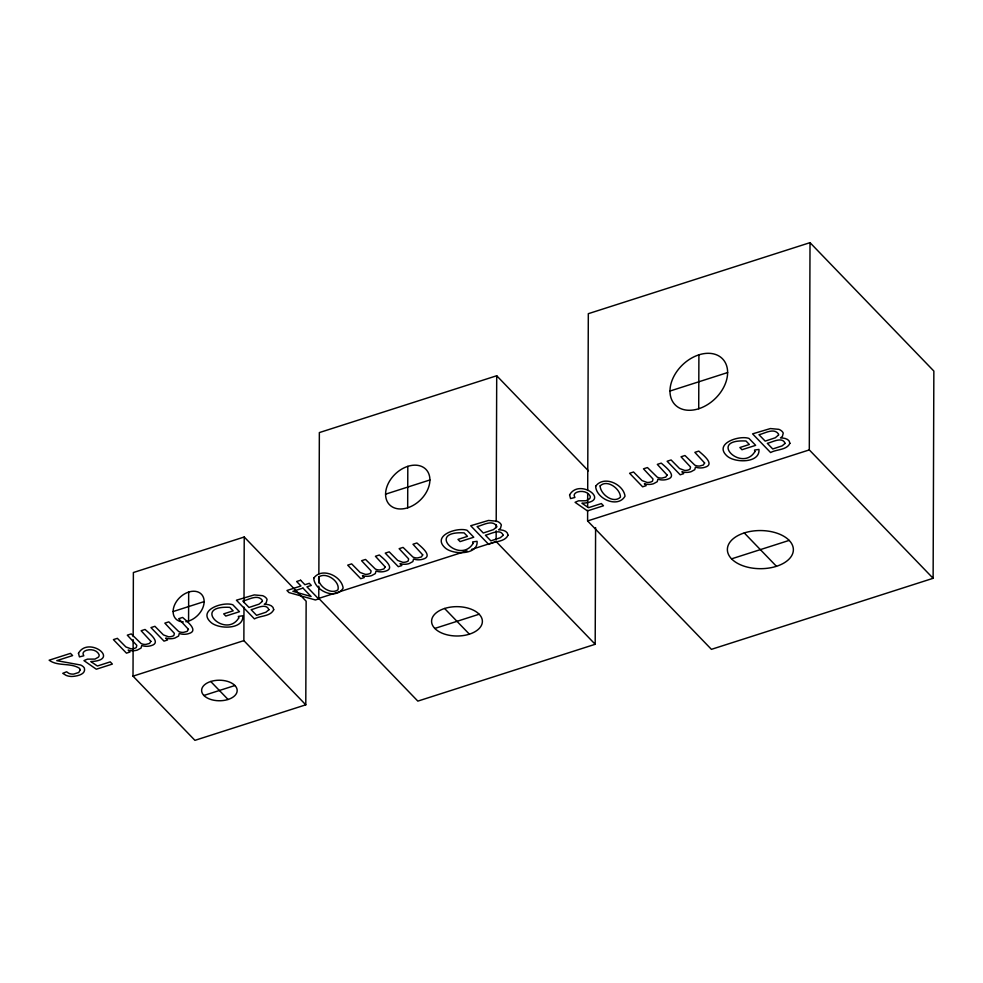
<?xml version="1.0" encoding="UTF-8"?>
<svg xmlns="http://www.w3.org/2000/svg" width="983" height="983" viewBox="0 0 983 983"><rect width="100%" height="100%" fill="white"/><g stroke="black" fill="none" stroke-linecap="round" stroke-linejoin="round"><path stroke-width="1.47" d="M133.16 636.529L133.381 572.524L244.226 537.001L306.143 601.203L305.787 704.823L194.929 740.346L133.012 676.144L133.147 639.577M188.576 621.084L188.675 592.073M305.787 704.823L243.87 640.633L243.981 607.101M244.005 602.53L244.226 537.001M595.6 527.601L595.194 644.283L417.836 701.112L318.775 598.389L318.811 586.101M318.824 583.03L318.848 576.898C326.503 571.565 340.388 581.862 337.919 589.861C330.337 595.329 316.465 584.86 318.897 576.935M318.861 573.826L319.352 432.581L496.71 375.752L588.399 470.832M407.675 507.793A25.398 18.075 -44 0 0 426.978 470.562A25.398 18.075 -44 0 0 388.58 482.862A25.398 18.075 -44 0 0 407.675 507.793L407.81 466.347M496.145 540.023L496.169 530.808M496.182 527.736L496.194 524.664M496.206 521.592L496.71 375.752M587.699 490.468L588.313 313.688L810.017 242.654L933.85 371.058L933.125 578.299L711.422 649.345L587.601 520.941L587.637 510.275M587.637 507.228L587.687 493.515M698.716 408.744A33.017 23.494 -44 0 0 723.82 360.331A33.017 23.494 -44 0 0 673.896 376.317A33.017 23.494 -44 0 0 698.716 408.744L698.901 354.851M933.125 578.299L809.304 449.907L810.017 242.654M669.988 391.037L727.629 372.557M385.569 494.179L429.915 479.962M173.106 611.549L204.145 601.608M318.775 598.389L467.06 550.873M471.422 549.472L496.132 541.559L595.194 644.283M587.601 520.941L809.304 449.907M133.012 676.144L243.87 640.633M203.874 695.46L234.925 685.52M434.818 628.432L479.151 614.228M731.536 558.86L789.177 540.392M744.266 532.933A33.017 19.082 0.2 0 1 793.367 549.976A33.017 19.082 0.2 0 1 743.455 565.962A33.017 19.082 0.2 0 1 744.266 532.933L776.459 566.319M444.599 608.489A25.398 14.671 0.2 0 1 482.383 621.6A25.398 14.671 0.2 0 1 443.972 633.9A25.398 14.671 0.2 0 1 444.599 608.489L469.37 634.17M210.731 681.502A17.78 10.272 0.2 0 1 237.173 690.68A17.78 10.272 0.2 0 1 210.288 699.294A17.78 10.272 0.2 0 1 210.731 681.502L228.068 699.478M183.268 621.907A17.78 12.656 -44 0 1 178.009 599.433A17.78 12.656 -44 0 1 203.506 597.652A17.78 12.656 -44 0 1 185.873 621.723M150.891 641.358L149.6 643.41L145.926 644.406A5.849 3.379 0.2 0 1 140.987 643.435L131.255 633.9L127.298 635.165L136.821 645.376L136.293 647.551A6.598 3.809 0.2 0 1 131.009 648.829L125.873 646.949L117.37 638.348L113.414 639.614L126.463 653.154L130.002 652.012L128.171 650.119L130.321 650.599A9.4 5.431 0.2 0 0 137.387 650.046L141.048 648.067L141.699 645.561L144.194 646.126A9.166 5.296 0.2 0 0 151.21 645.622C162.048 642.698 148.445 632.622 145.079 629.464L141.134 630.73L150.891 641.358M188.429 629.329L187.139 631.381L183.465 632.376A5.849 3.379 0.2 0 1 178.537 631.405L168.806 621.87L164.837 623.136L174.372 633.347L173.844 635.522A6.598 3.809 0.2 0 1 168.548 636.8L163.424 634.92L154.921 626.318L150.952 627.584L164.014 641.125L167.552 639.982L165.722 638.09L167.872 638.569A9.4 5.431 0.2 0 0 174.937 638.016L178.587 636.038L179.25 633.531L181.744 634.096A9.166 5.296 0.2 0 0 188.748 633.593C199.598 630.668 185.996 620.592 182.617 617.435L178.685 618.7L188.429 629.329M385.176 566.896L383.886 568.948L380.212 569.943A5.849 3.379 0.2 0 1 375.273 568.973L365.541 559.438L361.584 560.703L371.107 570.914L370.591 573.089A6.598 3.809 0.2 0 1 365.295 574.367L360.159 572.487L351.656 563.886L347.699 565.151L360.749 578.692L364.288 577.549L362.457 575.657L364.607 576.136A9.4 5.431 0.2 0 0 371.672 575.583L375.334 573.593L375.985 571.098L378.48 571.664A9.166 5.296 0.2 0 0 385.496 571.16C396.346 568.235 382.731 558.16 379.364 555.002L375.42 556.267L385.176 566.896M422.715 554.867L421.424 556.919L417.75 557.914A5.849 3.379 0.2 0 1 412.823 556.943L403.091 547.408L399.123 548.674L408.658 558.885L408.129 561.06A6.598 3.809 0.2 0 1 402.833 562.337L397.71 560.457L389.207 551.856L385.238 553.122L398.299 566.663L401.838 565.52L400.007 563.628L402.158 564.107A9.4 5.431 0.2 0 0 409.223 563.554L412.872 561.563L413.536 559.069L416.03 559.634A9.166 5.296 0.2 0 0 423.034 559.13C433.884 556.206 420.282 546.13 416.903 542.972L412.971 544.238L422.715 554.867M667.064 475.01L665.774 477.074L662.1 478.057A5.849 3.379 0.2 0 1 657.172 477.087L647.441 467.552L643.472 468.817L653.007 479.028L652.479 481.203A6.598 3.809 0.2 0 1 647.183 482.481L642.059 480.601L633.543 472L629.587 473.265L642.636 486.806L646.187 485.663L644.356 483.771L646.495 484.263A9.4 5.431 0.2 0 0 653.56 483.71L657.222 481.719L657.885 479.212L660.367 479.778A9.166 5.296 0.2 0 0 667.383 479.274C678.233 476.362 664.619 466.274 661.252 463.116L657.32 464.381L667.064 475.01M704.614 462.981L703.324 465.033L699.65 466.028A5.849 3.379 0.2 0 1 694.711 465.057L684.979 455.522L681.022 456.788L690.545 466.999L690.017 469.174A6.598 3.809 0.2 0 1 684.733 470.452L679.597 468.572L671.094 459.97L667.125 461.236L680.187 474.777L683.726 473.634L681.895 471.742L684.045 472.221A9.4 5.431 0.2 0 0 691.11 471.68L694.76 469.69L695.423 467.183L697.918 467.748A9.166 5.296 0.2 0 0 704.934 467.244C715.771 464.332 702.169 454.244 698.802 451.086L694.858 452.352L704.614 462.981M238.758 617.938C225.734 639.245 190.788 605.159 229.825 607.359L233.18 610.836L223.694 613.871L225.807 616.058L239.483 611.696L232.799 604.766C223.092 601.338 197.227 609.952 210.792 622.276C218.607 629.525 244.067 629.636 242.789 615.776L238.341 616.402L238.758 617.938M473.044 543.476C460.019 564.783 425.074 530.697 464.111 532.884L467.466 536.374L457.98 539.409L460.093 541.596L473.769 537.234L467.085 530.304C457.378 526.876 431.512 535.489 445.078 547.814C452.893 555.063 478.352 555.174 477.074 541.314L472.626 541.94L473.044 543.476M754.932 451.59C741.907 472.897 706.974 438.811 745.999 441.011L749.353 444.488L739.867 447.523L741.981 449.723L755.657 445.348L748.972 438.418C739.265 434.99 713.4 443.603 726.965 455.94C734.78 463.177 760.24 463.288 758.962 449.428L754.526 450.054L754.932 451.59M313.761 578.139C314.339 590.758 335.977 600.404 343.141 588.092C341.556 575.903 321.76 566.908 313.761 578.139M595.649 486.266C596.239 498.873 617.865 508.53 625.028 496.206C623.455 484.017 603.648 475.035 595.649 486.266M78.468 653.277L79.439 656.902L83.801 655.772L83.076 653.99A6.672 3.858 0.2 0 1 86.602 650.255C90.989 648.915 96.973 650.033 99.037 654.543A7.25 4.19 0.2 0 1 98.361 657.172L95.019 659.077L87.389 659.151L83.948 660.613L96.322 669.214L112.369 664.078L110.256 661.878L97.378 666.007L90.792 661.547C121.437 660.367 88.384 635.583 78.468 653.277M569.587 494.953L570.558 498.59L574.908 497.459L574.195 495.678A6.672 3.858 0.2 0 1 577.709 491.942C582.096 490.591 588.08 491.721 590.144 496.231A7.25 4.19 0.2 0 1 589.468 498.848L586.126 500.765L578.508 500.826L575.055 502.301L587.441 510.902L603.476 505.766L601.363 503.566L588.485 507.695L581.911 503.222C612.544 502.043 579.491 477.271 569.587 494.953M80.287 669.706L78.775 672.483L73.737 674.08A6.353 3.674 0.2 0 1 68.577 673.208L66.623 671.782L62.777 673.318L66.021 675.333A9.719 5.615 0.2 0 0 71.87 676.464C76.539 676.279 86.271 674.584 84.366 668.071A11.071 6.402 0.2 0 0 80.606 665.012L56.781 660.65L72.607 655.575L70.469 653.376L49.15 660.207C57.886 666.695 70.506 662.444 79.5 668.317L80.287 669.706M273.729 609.681C270.595 616.648 260.212 615.53 254.425 618.885L236.412 600.208L254.216 594.912L262.682 595.686A10.813 6.254 0.2 0 1 267.069 599.458L266.221 602.788L264.28 604.287C267.88 604.201 273.483 605.196 273.729 609.681M508.014 535.207C504.881 542.186 494.498 541.068 488.711 544.422L470.697 525.745L488.502 520.449L496.968 521.223A10.813 6.254 0.2 0 1 501.355 524.996L500.507 528.326L498.565 529.825C502.166 529.739 507.769 530.734 508.014 535.207M789.902 443.333C786.769 450.3 776.386 449.182 770.598 452.549L752.585 433.859L770.389 428.563L778.855 429.338A10.813 6.254 0.2 0 1 783.242 433.122L782.394 436.44L780.453 437.939C784.065 437.853 789.656 438.86 789.902 443.333M600.146 485.872C600.146 493.921 613.281 504.23 620.457 497.152C620.506 489.079 607.334 478.844 600.146 485.872M268.937 609.743L265.914 612.237L256.563 615.321L251.12 609.669C255.924 608.735 266.147 602.468 268.937 609.743M503.222 535.28L500.212 537.775L490.861 540.859L485.405 535.207C490.21 534.273 500.433 528.006 503.222 535.28M785.122 443.394L782.099 445.889L772.749 448.973L767.305 443.321C772.097 442.387 782.321 436.12 785.122 443.394M262.4 601.35L259.107 604.127L248.994 607.469L242.801 601.043C248.453 599.913 257.583 593.83 262.277 600.281L262.4 601.35M496.685 526.876L493.392 529.665L483.28 533.007L477.087 526.581C482.739 525.45 491.869 519.368 496.562 525.819L496.685 526.876M778.573 435.002L775.28 437.779L765.179 441.121L758.974 434.695C764.627 433.564 773.756 427.482 778.462 433.933L778.573 435.002M300.601 580.24L296.645 581.506L300.958 585.991L286.962 590.476L288.99 592.577L315.383 599.962L318.627 598.93L306.942 586.814L311.304 585.426L309.276 583.324L304.914 584.713L300.601 580.24M302.985 588.092L292.885 591.324L311.107 596.509L302.985 588.092"/></g></svg>
